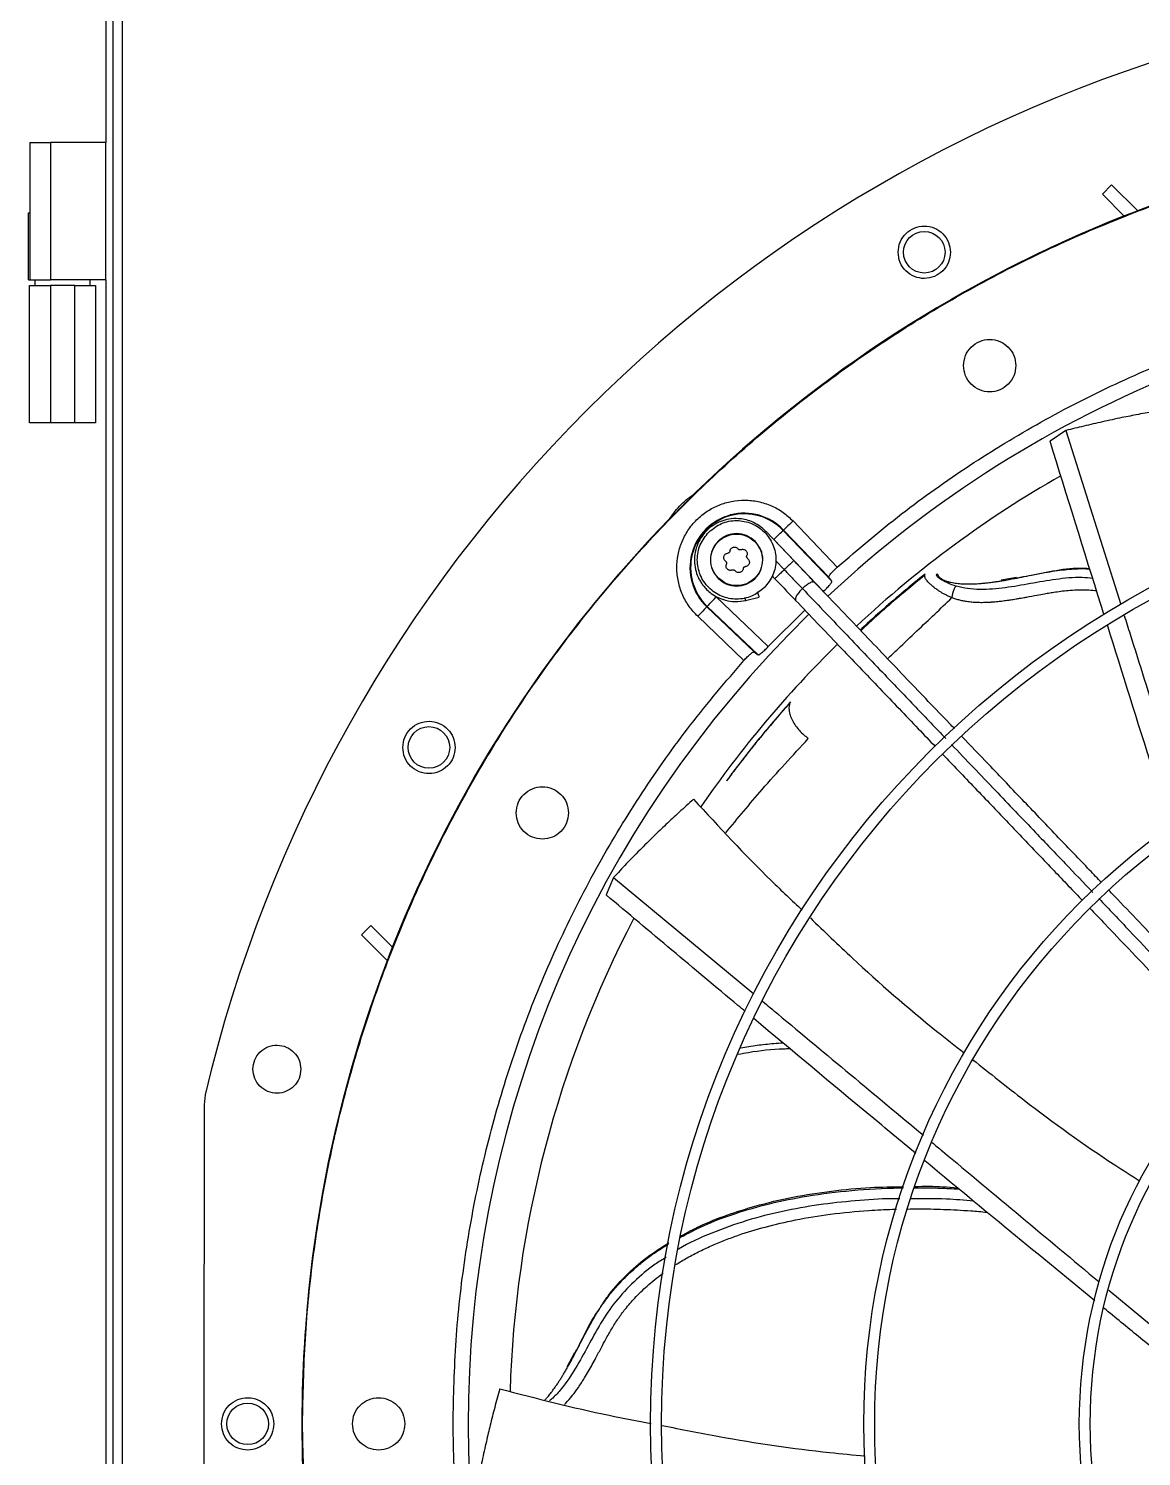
# Model space of a CAD drawing. Header units: inches. Extents: x 1229 to 1453, y -1023 to -720.
# Drawn here: x 1247.49 to 1257.53, y -805.55 to -792.67 of the extents above; entities that cross this region are included whole.
import ezdxf

# ---------------------------------------------------------------- set-up
doc = ezdxf.new("R2010")
doc.units = ezdxf.units.IN
doc.header["$MEASUREMENT"] = 0

msp = doc.modelspace()

# ---------------------------------------------------------------- linework, layer by layer
at = {"color": 18, "linetype": 'Continuous', "lineweight": 25, "true_color": 0x000000}
for p, q in [((1248.1906, -791.8687), (1248.1906, -793.6997)), ((1248.2536, -791.8687), (1248.2536, -819.2706)), ((1248.3366, -791.9447), (1248.3366, -819.1947)), ((1247.5031, -793.6997), (1247.5031, -794.3343)), ((1247.5031, -793.6997), (1247.6906, -793.6997)), ((1247.6906, -793.6997), (1247.6906, -794.9397)), ((1248.1906, -793.6997), (1247.6906, -793.6997)), ((1248.1906, -794.9397), (1248.1906, -793.6997)), ((1257.2606, -794.0827), (1257.1787, -794.1678)), ((1257.4964, -794.3185), (1257.2606, -794.0827)), ((1257.1787, -794.1678), (1257.3761, -794.3652)), ((1247.4931, -794.9397), (1247.4931, -794.3343)), ((1247.4931, -794.3343), (1247.5031, -794.3343)), ((1247.5031, -794.3343), (1247.5031, -794.9397)), ((1247.4931, -794.9397), (1247.5031, -794.9397)), ((1247.5026, -796.2297), (1247.5026, -794.9897)), ((1247.5026, -794.9897), (1247.6901, -794.9897)), ((1247.5031, -794.9397), (1247.6906, -794.9397)), ((1247.5496, -794.9397), (1247.5496, -794.9897)), ((1247.6901, -794.9897), (1247.6901, -796.2297)), ((1247.9091, -794.9897), (1247.6901, -794.9897)), ((1248.1906, -794.9397), (1247.6906, -794.9397)), ((1247.9091, -796.2297), (1247.9091, -794.9897)), ((1247.9091, -794.9897), (1248.0966, -794.9897)), ((1248.0496, -794.9897), (1248.0496, -794.9397)), ((1248.0966, -794.9897), (1248.0966, -796.2297)), ((1248.1906, -794.9397), (1248.1906, -814.6997)), ((1247.6901, -796.2297), (1247.5026, -796.2297)), ((1247.9091, -796.2297), (1247.6901, -796.2297)), ((1248.0966, -796.2297), (1247.9091, -796.2297)), ((1256.849, -796.2995), (1256.7065, -796.3962)), ((1256.849, -796.2995), (1257.3443, -797.8699)), ((1254.3882, -797.1153), (1254.7866, -797.532)), ((1254.3948, -797.4727), (1254.1417, -797.2079)), ((1254.2988, -797.2007), (1254.3028, -797.1969)), ((1254.737, -797.6591), (1254.2988, -797.2007)), ((1254.3028, -797.1969), (1254.7101, -797.6229)), ((1254.6615, -797.751), (1254.2135, -797.2823)), ((1254.2332, -797.4746), (1254.3094, -797.5543)), ((1254.2001, -797.6109), (1254.224, -797.6359)), ((1254.737, -797.6591), (1254.7101, -797.6229)), ((1255.6817, -797.6015), (1255.6828, -797.6039)), ((1255.6905, -797.5953), (1255.6819, -797.5973)), ((1255.6905, -797.5953), (1255.6921, -797.5988)), ((1255.6947, -797.6008), (1255.6905, -797.5953)), ((1255.6989, -797.6097), (1255.6978, -797.6062)), ((1256.4039, -797.6243), (1256.264, -797.6491)), ((1253.6099, -797.8898), (1253.6138, -797.8858)), ((1254.036, -798.2971), (1253.6099, -797.8898)), ((1254.0722, -798.324), (1253.6138, -797.8858)), ((1253.6954, -797.8004), (1254.1641, -798.2484)), ((1253.9607, -797.8314), (1254.0829, -797.8016)), ((1253.9451, -798.3736), (1253.5283, -797.9752)), ((1254.1641, -798.2484), (1254.494, -797.9185)), ((1254.036, -798.2971), (1254.0722, -798.324)), ((1252.7702, -800.3306), (1252.7025, -800.4889)), ((1252.7702, -800.3306), (1254.034, -801.3824)), ((1250.4957, -800.8475), (1250.5809, -800.7656)), ((1250.7316, -801.0833), (1250.4957, -800.8475)), ((1250.5809, -800.7656), (1250.7783, -800.963)), ((1249.0754, -802.3832), (1249.0753, -805.2608)), ((1249.0859, -802.2929), (1249.0754, -802.3832)), ((1257.2368, -804.0533), (1258.7213, -805.294)), ((1252.4176, -804.6198), (1252.3468, -804.7502)), ((1249.0753, -805.2608), (1249.0754, -808.1384))]:
    msp.add_line(p, q, dxfattribs=at)
at = {"color": 18, "linetype": 'Continuous', "lineweight": 25, "true_color": 0x000000, "flags": 128}
for points in [[(1254.3882, -797.1153), (1254.3717, -797.131), (1254.3559, -797.1462), (1254.3412, -797.1602), (1254.3284, -797.1725), (1254.3177, -797.1826), (1254.3098, -797.1902), (1254.3047, -797.195), (1254.3028, -797.1969)], [(1254.2135, -797.2823), (1254.2299, -797.2666), (1254.2458, -797.2514), (1254.2604, -797.2374), (1254.2733, -797.2251), (1254.2839, -797.2149), (1254.2919, -797.2073), (1254.2969, -797.2025), (1254.2988, -797.2007)], [(1253.6099, -797.8898), (1253.6081, -797.8917), (1253.6033, -797.8967), (1253.5957, -797.9047), (1253.5855, -797.9153), (1253.5732, -797.9282), (1253.5592, -797.9428), (1253.5441, -797.9587), (1253.5283, -797.9752)], [(1253.6138, -797.8858), (1253.6156, -797.8839), (1253.6204, -797.8788), (1253.628, -797.8709), (1253.6382, -797.8602), (1253.6505, -797.8474), (1253.6645, -797.8327), (1253.6796, -797.8169), (1253.6954, -797.8004)]]:
    msp.add_lwpolyline(points, dxfattribs=at)
at = {"color": 18, "linetype": 'Continuous', "lineweight": 25, "true_color": 0x000000}
for centre, radius in [((1261.6739, -805.2608), 11.7126), ((1255.5715, -794.6912), 0.1875), ((1261.6739, -805.2608), 8.5704), ((1261.6739, -805.2608), 8.472), ((1261.6739, -805.2608), 6.6478), ((1261.6739, -805.2608), 6.5493), ((1251.1043, -799.1584), 0.1875), ((1261.6739, -805.2608), 4.7037), ((1261.6739, -805.2608), 4.6053), ((1249.4691, -805.2608), 0.1875)]:
    msp.add_circle(centre, radius, dxfattribs=at)
for centre, radius, start, end in [((1261.6739, -805.2608), 12.9331, 103.26667, 166.73333), ((1261.6739, -805.2608), 11.7147, 69.09994, 110.90006), ((1261.6739, -805.2608), 11.7147, 111.53134, 134.20264), ((1261.6739, -805.2608), 10.2157, 90, 133.03686), ((1261.6739, -805.2608), 9.8425, 119.66087, 133.01249), ((1261.6739, -805.2608), 11.7147, 135.79736, 158.46866), ((1253.9486, -797.5355), 0.4901, 43.70945, 226.29055), ((1253.9486, -797.5355), 0.4845, 43.70945, 226.29055), ((1261.6739, -805.2608), 10.2157, 134.36248, 223.03765), ((1261.6739, -805.2608), 9.8425, 134.38828, 145.56385), ((1261.6739, -805.2608), 9.8425, 152.39406, 178.29762), ((1261.6739, -805.2608), 11.7147, 159.09994, 200.90006)]:
    msp.add_arc(centre, radius, start, end, dxfattribs=at)
for points, knots in [([(1249.9643, -805.2608), (1249.9692, -805.0053), (1249.9788, -804.4944), (1250.0568, -803.7313), (1250.181, -802.9748), (1250.3553, -802.228), (1250.5778, -801.4942), (1250.8479, -800.7766), (1251.1644, -800.0781), (1251.5259, -799.4019), (1251.9308, -798.7507), (1252.3774, -798.1274), (1252.8639, -797.5347), (1253.3881, -796.975), (1253.9477, -796.4508), (1254.5405, -795.9644), (1255.1637, -795.5177), (1255.8149, -795.1128), (1256.4912, -794.7513), (1257.1896, -794.4349), (1257.9073, -794.1648), (1258.641, -793.9422), (1259.3878, -793.7681), (1260.1444, -793.6432), (1260.9075, -793.568), (1261.6739, -793.5429), (1262.4402, -793.568), (1263.2033, -793.6432), (1263.9599, -793.7681), (1264.7067, -793.9422), (1265.4404, -794.1648), (1266.1581, -794.4349), (1266.8565, -794.7513), (1267.5328, -795.1128), (1268.184, -795.5177), (1268.8073, -795.9644), (1269.4, -796.4508), (1269.9597, -796.975), (1270.4838, -797.5347), (1270.9703, -798.1274), (1271.4169, -798.7507), (1271.8218, -799.4019), (1272.1833, -800.0781), (1272.4998, -800.7766), (1272.7699, -801.4942), (1272.9924, -802.228), (1273.1667, -802.9748), (1273.2909, -803.7313), (1273.3689, -804.4944), (1273.3786, -805.0053), (1273.3834, -805.2608)], [0, 0, 0, 0, 0.0208333, 0.0416667, 0.0625, 0.0833333, 0.1041667, 0.125, 0.1458333, 0.1666667, 0.1875, 0.2083334, 0.2291667, 0.25, 0.2708334, 0.2916666, 0.3125, 0.3333333, 0.3541667, 0.375, 0.3958333, 0.4166666, 0.4375001, 0.4583333, 0.4791667, 0.5, 0.5208333, 0.5416667, 0.5625, 0.5833334, 0.6041667, 0.625, 0.6458334, 0.6666667, 0.6875, 0.7083334, 0.7291667, 0.75, 0.7708333, 0.7916667, 0.8125, 0.8333333, 0.8541667, 0.875, 0.8958333, 0.9166667, 0.9375, 0.9583333, 0.9791667, 1, 1, 1, 1]), ([(1255.3353, -794.6912), (1255.3389, -794.6602), (1255.346, -794.5981), (1255.401, -794.5193), (1255.4796, -794.4668), (1255.573, -794.4488), (1255.6661, -794.4679), (1255.7438, -794.5212), (1255.7974, -794.5997), (1255.8043, -794.6608), (1255.8077, -794.6912)], [0, 0, 0, 0, 0.12549, 0.2509626, 0.3764296, 0.5019059, 0.6273907, 0.7528825, 0.8772355, 1, 1, 1, 1]), ([(1255.8077, -794.6912), (1255.8042, -794.722), (1255.7971, -794.7836), (1255.743, -794.862), (1255.6655, -794.9146), (1255.5732, -794.9335), (1255.4804, -794.9158), (1255.4017, -794.8638), (1255.3461, -794.7849), (1255.3389, -794.7224), (1255.3353, -794.6912)], [0, 0, 0, 0, 0.1245781, 0.2488759, 0.3733742, 0.4977534, 0.6221004, 0.7475169, 0.8737596, 1, 1, 1, 1]), ([(1254.7866, -797.532), (1254.9776, -797.3689), (1255.3597, -797.0425), (1255.976, -796.6075), (1256.6199, -796.2154), (1257.2912, -795.872), (1257.9856, -795.5781), (1258.6995, -795.3355), (1259.4292, -795.1455), (1260.1708, -795.009), (1260.9203, -794.9269), (1261.6739, -794.8994), (1262.4274, -794.9269), (1263.1769, -795.009), (1263.9185, -795.1455), (1264.6482, -795.3355), (1265.3621, -795.5781), (1266.0565, -795.872), (1266.7278, -796.2154), (1267.3717, -796.6075), (1267.988, -797.0425), (1268.3701, -797.3689), (1268.5611, -797.532)], [0, 0, 0, 0, 0.04999991, 0.09999992, 0.14999988, 0.19999993, 0.25, 0.30000004, 0.35000001, 0.40000012, 0.45000007, 0.49999985, 0.54999995, 0.5999999, 0.65000001, 0.69999997, 0.75000002, 0.80000009, 0.85, 0.89999996, 0.94999997, 1, 1, 1, 1]), ([(1255.9258, -795.7141), (1255.9294, -795.6831), (1255.9365, -795.6213), (1255.9911, -795.5427), (1256.0692, -795.4901), (1256.162, -795.4717), (1256.2549, -795.4901), (1256.333, -795.5427), (1256.3876, -795.6213), (1256.3947, -795.6831), (1256.3983, -795.7141)], [0, 0, 0, 0, 0.1249991, 0.2499977, 0.3749989, 0.4999982, 0.6249976, 0.7499987, 0.8750009, 1, 1, 1, 1]), ([(1256.3983, -795.7141), (1256.3947, -795.745), (1256.3876, -795.8068), (1256.333, -795.8854), (1256.2549, -795.938), (1256.162, -795.9564), (1256.0692, -795.938), (1255.9911, -795.8854), (1255.9365, -795.8068), (1255.9294, -795.745), (1255.9258, -795.7141)], [0, 0, 0, 0, 0.1249998, 0.2500013, 0.3750024, 0.5000018, 0.6250011, 0.7500022, 0.8750002, 1, 1, 1, 1]), ([(1257.836, -796.0963), (1257.7784, -796.1056), (1257.667, -796.1235), (1257.5065, -796.1528), (1257.3449, -796.1846), (1257.1807, -796.2198), (1257.0122, -796.2586), (1256.9027, -796.2861), (1256.849, -796.2995)], [0, 0, 0, 0, 0.1737121, 0.3354186, 0.4850768, 0.6632669, 0.834917, 1, 1, 1, 1]), ([(1257.1925, -797.9565), (1257.1841, -797.93), (1257.0202, -797.4091), (1256.8593, -796.8894), (1256.7065, -796.3962)], [0, 0, 0, 0, 0.0508104, 1, 1, 1, 1]), ([(1253.2758, -797.0933), (1253.3084, -797.049), (1253.3735, -796.9604), (1253.4621, -796.8953), (1253.5064, -796.8628)], [0, 0, 0, 0, 0.5000028, 1, 1, 1, 1]), ([(1253.5283, -797.9752), (1253.5014, -797.9463), (1253.4466, -797.8877), (1253.3876, -797.7803), (1253.3495, -797.6628), (1253.3364, -797.5406), (1253.3474, -797.4205), (1253.3813, -797.3056), (1253.4376, -797.1982), (1253.5155, -797.1025), (1253.6112, -797.0245), (1253.7186, -796.9683), (1253.8336, -796.9344), (1253.9536, -796.9233), (1254.0759, -796.9364), (1254.1934, -796.9745), (1254.3007, -797.0335), (1254.3594, -797.0883), (1254.3882, -797.1153)], [0, 0, 0, 0, 0.0609947, 0.1240598, 0.1879932, 0.2514896, 0.3132964, 0.3737125, 0.4362122, 0.4999988, 0.5637862, 0.626287, 0.6867033, 0.7485096, 0.8120063, 0.8759386, 0.9390043, 1, 1, 1, 1]), ([(1254.1432, -797.2095), (1254.1227, -797.1906), (1254.0838, -797.1548), (1254.0169, -797.1205), (1253.9543, -797.1011), (1253.8858, -797.0918), (1253.8127, -797.0958), (1253.7353, -797.1172), (1253.6658, -797.1531), (1253.6044, -797.2033), (1253.5548, -797.2658), (1253.5194, -797.3372), (1253.4998, -797.4146), (1253.4969, -797.4938), (1253.5103, -797.5697), (1253.533, -797.6274), (1253.5568, -797.669), (1253.5793, -797.7009), (1253.6099, -797.7355), (1253.6526, -797.7723), (1253.7096, -797.807), (1253.7817, -797.8335), (1253.8687, -797.8466), (1253.9294, -797.8366), (1253.9614, -797.8313)], [0, 0, 0, 0, 0.0533831, 0.1009344, 0.1426439, 0.1785059, 0.2332135, 0.2817711, 0.3315184, 0.3821159, 0.4327466, 0.4833787, 0.5340106, 0.5846419, 0.6342275, 0.6807576, 0.7028805, 0.7260425, 0.7554166, 0.7913145, 0.8337298, 0.8826566, 0.938083, 1, 1, 1, 1]), ([(1253.6284, -797.2154), (1253.665, -797.1863), (1253.7381, -797.1283), (1253.8794, -797.1028), (1254.018, -797.1299), (1254.1361, -797.2088), (1254.215, -797.3269), (1254.2421, -797.4655), (1254.2166, -797.6068), (1254.1586, -797.6799), (1254.1295, -797.7165)], [0, 0, 0, 0, 0.1249999, 0.2500017, 0.3749993, 0.5000028, 0.6250011, 0.7500014, 0.8750017, 1, 1, 1, 1]), ([(1254.1295, -797.7165), (1254.093, -797.7455), (1254.0198, -797.8035), (1253.8785, -797.829), (1253.74, -797.8019), (1253.6219, -797.723), (1253.543, -797.6049), (1253.5159, -797.4664), (1253.5413, -797.325), (1253.5994, -797.2519), (1253.6284, -797.2154)], [0, 0, 0, 0, 0.1250027, 0.2499997, 0.375001, 0.5000001, 0.6250003, 0.7500001, 0.8749998, 1, 1, 1, 1]), ([(1254.046, -797.2989), (1254.0216, -797.2795), (1253.9729, -797.2408), (1253.8787, -797.2239), (1253.7863, -797.2419), (1253.7076, -797.2945), (1253.655, -797.3732), (1253.6369, -797.4656), (1253.6539, -797.5598), (1253.6926, -797.6086), (1253.7119, -797.633)], [0, 0, 0, 0, 0.1250006, 0.2499996, 0.3749985, 0.4999991, 0.6250002, 0.7499996, 0.8749982, 1, 1, 1, 1]), ([(1253.7144, -797.6305), (1253.6953, -797.6065), (1253.6572, -797.5585), (1253.6404, -797.4656), (1253.6582, -797.3746), (1253.7101, -797.297), (1253.7877, -797.2452), (1253.8787, -797.2274), (1253.9715, -797.2441), (1254.0196, -797.2823), (1254.0436, -797.3013)], [0, 0, 0, 0, 0.1250013, 0.2500004, 0.3749996, 0.5000009, 0.6250024, 0.7500004, 0.8749985, 1, 1, 1, 1]), ([(1254.1432, -797.2095), (1254.1427, -797.21), (1254.142, -797.2106), (1254.134, -797.2183), (1254.1325, -797.2198)], [0, 0, 0, 0, 0.81299953, 1, 1, 1, 1]), ([(1253.7119, -797.633), (1253.7363, -797.6523), (1253.7851, -797.691), (1253.8793, -797.708), (1253.9717, -797.6899), (1254.0504, -797.6373), (1254.103, -797.5586), (1254.121, -797.4662), (1254.1041, -797.372), (1254.0654, -797.3233), (1254.046, -797.2989)], [0, 0, 0, 0, 0.1250015, 0.2500013, 0.3750011, 0.5000027, 0.6250018, 0.7500013, 0.8750016, 1, 1, 1, 1]), ([(1254.0436, -797.3013), (1254.0626, -797.3253), (1254.1008, -797.3734), (1254.1175, -797.4662), (1254.0997, -797.5572), (1254.0479, -797.6348), (1253.9703, -797.6867), (1253.8793, -797.7045), (1253.7864, -797.6877), (1253.7384, -797.6496), (1253.7144, -797.6305)], [0, 0, 0, 0, 0.1249984, 0.2499994, 0.3750005, 0.4999989, 0.6250006, 0.7499994, 0.8749982, 1, 1, 1, 1]), ([(1253.8189, -797.3855), (1253.8198, -797.3813), (1253.8216, -797.3735), (1253.8285, -797.3635), (1253.8374, -797.356), (1253.8483, -797.3513), (1253.86, -797.3499), (1253.8715, -797.352), (1253.8825, -797.3572), (1253.8879, -797.3631), (1253.8908, -797.3662)], [0, 0, 0, 0, 0.1362469, 0.2546153, 0.3795906, 0.5000319, 0.6204035, 0.7454565, 0.863771, 1, 1, 1, 1]), ([(1253.9186, -797.3737), (1253.9161, -797.3744), (1253.9112, -797.3759), (1253.9033, -797.375), (1253.8961, -797.3719), (1253.8926, -797.3681), (1253.8908, -797.3662)], [0, 0, 0, 0, 0.2559954, 0.4999227, 0.7439205, 1, 1, 1, 1]), ([(1253.9186, -797.3737), (1253.9227, -797.3724), (1253.9303, -797.37), (1253.9424, -797.371), (1253.9535, -797.3748), (1253.9595, -797.3799), (1253.9625, -797.3824)], [0, 0, 0, 0, 0.2724809, 0.5090867, 0.7591268, 1, 1, 1, 1]), ([(1253.7793, -797.4778), (1253.7761, -797.4749), (1253.7703, -797.4694), (1253.765, -797.4585), (1253.763, -797.447), (1253.7644, -797.4352), (1253.769, -797.4243), (1253.7766, -797.4154), (1253.7866, -797.4085), (1253.7944, -797.4068), (1253.7985, -797.4058)], [0, 0, 0, 0, 0.13623757, 0.25456346, 0.37957184, 0.49997541, 0.62037304, 0.74539729, 0.86373723, 1, 1, 1, 1]), ([(1253.7793, -797.4778), (1253.7812, -797.4795), (1253.7849, -797.483), (1253.7881, -797.4903), (1253.789, -797.4981), (1253.7875, -797.503), (1253.7867, -797.5055)], [0, 0, 0, 0, 0.2560094, 0.5000574, 0.745935, 1, 1, 1, 1]), ([(1253.7955, -797.5494), (1253.793, -797.5465), (1253.7879, -797.5405), (1253.784, -797.5293), (1253.7831, -797.5172), (1253.7854, -797.5096), (1253.7867, -797.5055)], [0, 0, 0, 0, 0.2407678, 0.4908057, 0.7274845, 1, 1, 1, 1]), ([(1253.8189, -797.3855), (1253.8183, -797.3881), (1253.8171, -797.393), (1253.8124, -797.3994), (1253.8061, -797.4041), (1253.8011, -797.4052), (1253.7985, -797.4058)], [0, 0, 0, 0, 0.2560281, 0.4999487, 0.7438871, 1, 1, 1, 1]), ([(1253.9787, -797.4541), (1253.9818, -797.4569), (1253.9877, -797.4624), (1253.9929, -797.4733), (1253.995, -797.4849), (1253.9936, -797.4966), (1253.989, -797.5074), (1253.9816, -797.5163), (1253.9716, -797.5232), (1253.9636, -797.5251), (1253.9594, -797.526)], [0, 0, 0, 0, 0.1334912, 0.2559833, 0.3784611, 0.4992475, 0.6215184, 0.7395061, 0.8618418, 1, 1, 1, 1]), ([(1253.9625, -797.3824), (1253.965, -797.3854), (1253.9701, -797.3914), (1253.974, -797.4026), (1253.9749, -797.4148), (1253.9725, -797.4224), (1253.9712, -797.4263)], [0, 0, 0, 0, 0.2407916, 0.4908722, 0.7367046, 1, 1, 1, 1]), ([(1253.9787, -797.4541), (1253.9768, -797.4523), (1253.973, -797.4488), (1253.9699, -797.4416), (1253.969, -797.4337), (1253.9705, -797.4288), (1253.9712, -797.4263)], [0, 0, 0, 0, 0.25608419, 0.50011989, 0.74400881, 1, 1, 1, 1]), ([(1254.3948, -797.4727), (1254.3934, -797.474), (1254.3907, -797.4766), (1254.3702, -797.4962), (1254.342, -797.5232), (1254.3203, -797.5439), (1254.3094, -797.5543)], [0, 0, 0, 0, 0.2570497, 0.5141005, 0.757041, 1, 1, 1, 1]), ([(1254.5823, -797.669), (1254.5516, -797.6368), (1254.4902, -797.5726), (1254.4266, -797.506), (1254.3948, -797.4727)], [0, 0, 0, 0, 0.5000064, 1, 1, 1, 1]), ([(1253.8394, -797.5582), (1253.8353, -797.5595), (1253.8277, -797.5618), (1253.8156, -797.5609), (1253.8044, -797.557), (1253.7984, -797.5519), (1253.7955, -797.5494)], [0, 0, 0, 0, 0.2724774, 0.5091791, 0.7592108, 1, 1, 1, 1]), ([(1253.8394, -797.5582), (1253.8419, -797.5574), (1253.8468, -797.5559), (1253.8546, -797.5568), (1253.8619, -797.5599), (1253.8654, -797.5637), (1253.8671, -797.5656)], [0, 0, 0, 0, 0.2558611, 0.4997984, 0.7438138, 1, 1, 1, 1]), ([(1253.9391, -797.5463), (1253.9381, -797.5505), (1253.9364, -797.5583), (1253.9295, -797.5683), (1253.9206, -797.5759), (1253.9097, -797.5805), (1253.8979, -797.5819), (1253.8864, -797.5799), (1253.8755, -797.5746), (1253.87, -797.5688), (1253.8671, -797.5656)], [0, 0, 0, 0, 0.1362633, 0.2546071, 0.3796223, 0.5000185, 0.6204411, 0.7454475, 0.8637643, 1, 1, 1, 1]), ([(1253.9391, -797.5463), (1253.9397, -797.5438), (1253.9408, -797.5388), (1253.9455, -797.5325), (1253.9518, -797.5278), (1253.9568, -797.5266), (1253.9594, -797.526)], [0, 0, 0, 0, 0.256007, 0.5000525, 0.7440013, 1, 1, 1, 1]), ([(1254.3094, -797.5543), (1254.2985, -797.5647), (1254.2768, -797.5855), (1254.2486, -797.6125), (1254.2281, -797.632), (1254.2254, -797.6346), (1254.224, -797.6359)], [0, 0, 0, 0, 0.242959, 0.4858995, 0.7429503, 1, 1, 1, 1]), ([(1254.224, -797.6359), (1254.2558, -797.6692), (1254.3194, -797.7358), (1254.3808, -797.8), (1254.4115, -797.8322)], [0, 0, 0, 0, 0.4999993, 1, 1, 1, 1]), ([(1254.3094, -797.5543), (1254.3404, -797.5867), (1254.3957, -797.6446), (1254.449, -797.7004), (1254.4725, -797.725)], [0, 0, 0, 0, 0.5599007, 1, 1, 1, 1]), ([(1254.7101, -797.6229), (1254.7101, -797.62), (1254.7101, -797.6142), (1254.7269, -797.5916), (1254.7532, -797.5629), (1254.7756, -797.5422), (1254.7866, -797.532)], [0, 0, 0, 0, 0.2528, 0.5035963, 0.7557688, 1, 1, 1, 1]), ([(1255.5807, -797.5938), (1255.5166, -797.6455), (1255.389, -797.7483), (1255.1982, -797.9132), (1255.0666, -798.0303), (1254.9984, -798.0953), (1254.9939, -798.0996)], [0, 0, 0, 0, 0.318639, 0.6348368, 0.9754512, 1, 1, 1, 1]), ([(1255.5782, -797.6051), (1255.5085, -797.6615), (1255.311, -797.8212), (1255.1205, -797.9891), (1255.0037, -798.1024), (1255, -798.1061)], [0, 0, 0, 0, 0.3460011, 0.9791354, 1, 1, 1, 1]), ([(1255.8206, -797.807), (1255.8089, -797.8022), (1255.7828, -797.7914), (1255.7422, -797.7705), (1255.7037, -797.7471), (1255.6702, -797.7233), (1255.6422, -797.7008), (1255.6147, -797.6753), (1255.5917, -797.6487), (1255.5714, -797.6156), (1255.577, -797.6024), (1255.5807, -797.5938)], [0, 0, 0, 0, 0.0721181, 0.1612124, 0.2685639, 0.3507313, 0.4345639, 0.5268108, 0.6512456, 0.7717877, 1, 1, 1, 1]), ([(1255.6819, -797.5973), (1255.6803, -797.6003), (1255.6769, -797.6066), (1255.7143, -797.6357), (1255.7733, -797.6714), (1255.8311, -797.6922), (1255.8598, -797.7026)], [0, 0, 0, 0, 0.2444642, 0.49433304, 0.74791804, 1, 1, 1, 1]), ([(1255.6921, -797.5988), (1255.6933, -797.6016), (1255.6961, -797.6082), (1255.7032, -797.6177), (1255.7126, -797.6271), (1255.7249, -797.6365), (1255.7405, -797.6455), (1255.7615, -797.6547), (1255.7923, -797.6648), (1255.8355, -797.6741), (1255.8871, -797.6804), (1255.9432, -797.6835), (1256.0079, -797.6832), (1256.0644, -797.6799), (1256.1054, -797.6763), (1256.129, -797.674), (1256.155, -797.6711), (1256.1833, -797.6676), (1256.2139, -797.6635), (1256.2402, -797.6597), (1256.2562, -797.6571), (1256.2614, -797.6563)], [0, 0, 0, 0, 0.0333148, 0.0772445, 0.1178682, 0.1551974, 0.2071835, 0.2512427, 0.3074467, 0.3993314, 0.4805216, 0.5509175, 0.6483239, 0.7559515, 0.7851921, 0.8176118, 0.8531912, 0.8919332, 0.9338188, 0.9788415, 1, 1, 1, 1]), ([(1255.6962, -797.6099), (1255.6963, -797.6093), (1255.6965, -797.6074), (1255.6961, -797.6042), (1255.6951, -797.6019), (1255.6947, -797.6008)], [0, 0, 0, 0, 0.2014902, 0.6048291, 1, 1, 1, 1]), ([(1257.0916, -797.6333), (1257.0598, -797.6304), (1256.9468, -797.6201), (1256.7587, -797.6403), (1256.5307, -797.68), (1256.3044, -797.7207), (1256.1121, -797.7373), (1255.962, -797.7278), (1255.8936, -797.711), (1255.8598, -797.7026)], [0, 0, 0, 0, 0.0756621, 0.2691544, 0.4582739, 0.643608, 0.8246968, 0.9134399, 1, 1, 1, 1]), ([(1256.2614, -797.6563), (1256.2679, -797.6553), (1256.2755, -797.6541), (1256.2905, -797.6516), (1256.3188, -797.6468), (1256.4041, -797.6314), (1256.5216, -797.6075), (1256.6494, -797.5823), (1256.7489, -797.5654), (1256.8356, -797.554), (1256.9182, -797.5475), (1256.994, -797.5443), (1257.0425, -797.5463), (1257.0648, -797.5473)], [0, 0, 0, 0, 0.0241776, 0.0280487, 0.0555128, 0.1291539, 0.3462007, 0.4996841, 0.6139299, 0.7219901, 0.8237744, 0.9191673, 1, 1, 1, 1]), ([(1256.4091, -797.6283), (1256.4458, -797.621), (1256.5642, -797.5975), (1256.76, -797.5577), (1256.9429, -797.5348), (1257.0455, -797.5423), (1257.0637, -797.5436)], [0, 0, 0, 0, 0.168802, 0.5442795, 0.9192729, 1, 1, 1, 1]), ([(1254.0825, -797.8002), (1254.0826, -797.8006), (1254.083, -797.8022), (1254.0803, -797.7912), (1254.0763, -797.7747), (1254.0726, -797.7595), (1254.0715, -797.7552)], [0, 0, 0, 0, 0.1242204, 0.4894388, 0.8549694, 1, 1, 1, 1]), ([(1254.4725, -797.725), (1254.4619, -797.7357), (1254.4409, -797.7572), (1254.4181, -797.7899), (1254.4057, -797.8179), (1254.4096, -797.8274), (1254.4115, -797.8322)], [0, 0, 0, 0, 0.2429525, 0.4859068, 0.7429533, 1, 1, 1, 1]), ([(1254.5823, -797.669), (1254.5776, -797.6668), (1254.5683, -797.6625), (1254.5398, -797.6736), (1254.5061, -797.6949), (1254.4837, -797.7149), (1254.4725, -797.725)], [0, 0, 0, 0, 0.2570584, 0.5141067, 0.7570491, 1, 1, 1, 1]), ([(1254.4725, -797.725), (1254.5978, -797.8562), (1254.8444, -798.1142), (1255.1854, -798.471), (1255.491, -798.7908), (1255.675, -798.9833), (1255.7655, -799.078)], [0, 0, 0, 0, 0.29296235, 0.57603534, 0.79157799, 1, 1, 1, 1]), ([(1255.8434, -798.9887), (1255.8285, -798.973), (1255.6863, -798.8242), (1255.4092, -798.5343), (1255.0033, -798.1095), (1254.7257, -797.819), (1254.5823, -797.669)], [0, 0, 0, 0, 0.03525774, 0.33511664, 0.65658979, 1, 1, 1, 1]), ([(1254.6615, -797.751), (1254.6723, -797.7406), (1254.6943, -797.7194), (1254.7204, -797.6904), (1254.737, -797.6678), (1254.737, -797.662), (1254.737, -797.6591)], [0, 0, 0, 0, 0.2447901, 0.4967499, 0.747377, 1, 1, 1, 1]), ([(1255.8598, -797.7026), (1255.8579, -797.7043), (1255.8538, -797.7076), (1255.8474, -797.7165), (1255.8408, -797.7285), (1255.8345, -797.7432), (1255.8291, -797.7596), (1255.8249, -797.7764), (1255.8219, -797.7925), (1255.821, -797.8023), (1255.8206, -797.807)], [0, 0, 0, 0, 0.1149698, 0.2381288, 0.367414, 0.5000013, 0.6325818, 0.7618658, 0.885028, 1, 1, 1, 1]), ([(1255.8206, -797.807), (1255.8314, -797.8107), (1255.8535, -797.8182), (1255.8883, -797.8275), (1255.9253, -797.8355), (1255.9596, -797.841), (1255.9954, -797.8452), (1256.0349, -797.8482), (1256.0811, -797.8496), (1256.1286, -797.8489), (1256.1621, -797.8472), (1256.1973, -797.8447), (1256.233, -797.8416), (1256.2832, -797.8357), (1256.3228, -797.8302), (1256.3537, -797.8255), (1256.3758, -797.822), (1256.4017, -797.8178), (1256.4294, -797.8131), (1256.4559, -797.8085), (1256.4775, -797.8046), (1256.5211, -797.7967), (1256.5804, -797.7856), (1256.6493, -797.7729), (1256.7047, -797.7633), (1256.759, -797.7546), (1256.8198, -797.7462), (1256.92, -797.7367), (1257.0222, -797.7321), (1257.1028, -797.7407), (1257.1258, -797.7432)], [0, 0, 0, 0, 0.0257846, 0.052727, 0.0807859, 0.1099243, 0.1299241, 0.1607997, 0.1977057, 0.2322056, 0.2661663, 0.2723933, 0.3107223, 0.3462038, 0.3856384, 0.4010292, 0.4169264, 0.4363038, 0.4605657, 0.4810442, 0.4977595, 0.5107252, 0.5826033, 0.6367304, 0.673365, 0.7133704, 0.7650714, 0.8168617, 0.9476405, 1, 1, 1, 1]), ([(1253.9614, -797.8313), (1253.9611, -797.8299), (1253.9605, -797.8277), (1253.9566, -797.8117), (1253.955, -797.8051)], [0, 0, 0, 0, 0.5884561, 1, 1, 1, 1]), ([(1254.4115, -797.8322), (1254.5416, -797.9683), (1254.7937, -798.2321), (1255.1627, -798.6183), (1255.4523, -798.9213), (1255.6194, -799.0961), (1255.6703, -799.1494)], [0, 0, 0, 0, 0.3121182, 0.6050759, 0.8796402, 1, 1, 1, 1]), ([(1255.2414, -798.3587), (1255.2726, -798.3286), (1255.3602, -798.2443), (1255.5024, -798.1106), (1255.6648, -797.9572), (1255.7691, -797.8566), (1255.8206, -797.807)], [0, 0, 0, 0, 0.1622514, 0.4551004, 0.731116, 1, 1, 1, 1]), ([(1257.3749, -797.9672), (1257.3926, -798.0233), (1257.5809, -798.6202), (1257.7692, -799.2195), (1257.9398, -799.7624)], [0, 0, 0, 0, 0.0939898, 1, 1, 1, 1]), ([(1257.7959, -799.869), (1257.742, -799.7002), (1257.5489, -799.0945), (1257.3595, -798.4896), (1257.2229, -798.0533)], [0, 0, 0, 0, 0.2787069, 1, 1, 1, 1]), ([(1254.0722, -798.324), (1254.0751, -798.324), (1254.0809, -798.3239), (1254.1035, -798.3073), (1254.1325, -798.2813), (1254.1536, -798.2593), (1254.1641, -798.2484)], [0, 0, 0, 0, 0.25262207, 0.50325005, 0.75521591, 1, 1, 1, 1]), ([(1251.3217, -805.2608), (1251.3269, -805.0096), (1251.3375, -804.5073), (1251.4228, -803.7577), (1251.5584, -803.0162), (1251.7486, -802.2865), (1251.9911, -801.5725), (1252.2851, -800.8782), (1252.6285, -800.2068), (1253.0206, -799.563), (1253.4556, -798.9467), (1253.7819, -798.5646), (1253.9451, -798.3736)], [0, 0, 0, 0, 0.1, 0.2, 0.3, 0.4000001, 0.5, 0.6000001, 0.7000001, 0.8000001, 0.9000001, 1, 1, 1, 1]), ([(1253.9451, -798.3736), (1253.9553, -798.3625), (1253.976, -798.3401), (1254.0047, -798.3138), (1254.0272, -798.2971), (1254.0331, -798.2971), (1254.036, -798.2971)], [0, 0, 0, 0, 0.2442298, 0.4963999, 0.7472022, 1, 1, 1, 1]), ([(1254.3604, -798.7535), (1254.3432, -798.7731), (1254.3078, -798.8135), (1254.2539, -798.8761), (1254.1975, -798.9426), (1254.1387, -799.0131), (1254.0776, -799.0875), (1254.0143, -799.166), (1253.9383, -799.2621), (1253.8617, -799.3609), (1253.8082, -799.433), (1253.7866, -799.4621)], [0, 0, 0, 0, 0.0843553, 0.1739996, 0.2689341, 0.3691584, 0.4746774, 0.585497, 0.7016207, 0.8798071, 1, 1, 1, 1]), ([(1254.3656, -798.7463), (1254.3207, -798.7976), (1254.2226, -798.9097), (1254.0695, -799.0943), (1253.9221, -799.2787), (1253.8294, -799.404), (1253.791, -799.4559)], [0, 0, 0, 0, 0.2217615, 0.4837859, 0.786055, 1, 1, 1, 1]), ([(1254.3604, -798.7535), (1254.3547, -798.7756), (1254.3461, -798.8095), (1254.3606, -798.868), (1254.3807, -798.915), (1254.4099, -798.962), (1254.4555, -799.0197), (1254.4982, -799.0553), (1254.5258, -799.0784)], [0, 0, 0, 0, 0.2482584, 0.3796763, 0.5121291, 0.6428065, 0.7691237, 1, 1, 1, 1]), ([(1250.868, -799.1584), (1250.8716, -799.1273), (1250.8788, -799.0651), (1250.9341, -798.9862), (1251.0129, -798.9338), (1251.1065, -798.916), (1251.1994, -798.9355), (1251.2766, -798.9886), (1251.3301, -799.0668), (1251.337, -799.1278), (1251.3405, -799.1584)], [0, 0, 0, 0, 0.1257098, 0.2514188, 0.3771325, 0.5028587, 0.6285781, 0.7530788, 0.876311, 1, 1, 1, 1]), ([(1251.3405, -799.1584), (1251.337, -799.1892), (1251.3299, -799.2508), (1251.2758, -799.3291), (1251.1984, -799.3817), (1251.1062, -799.4008), (1251.0131, -799.3831), (1250.9342, -799.3309), (1250.8788, -799.2519), (1250.8716, -799.1896), (1250.868, -799.1584)], [0, 0, 0, 0, 0.124339, 0.2489156, 0.3730879, 0.4971357, 0.6223053, 0.748215, 0.8741145, 1, 1, 1, 1]), ([(1253.7809, -799.93), (1253.8893, -799.7982), (1254.1299, -799.5058), (1254.3854, -799.2299), (1254.5258, -799.0784)], [0, 0, 0, 0, 0.4505898, 1, 1, 1, 1]), ([(1255.818, -799.133), (1255.9489, -799.27), (1256.2009, -799.5337), (1256.5429, -799.8916), (1256.8368, -800.1991), (1257.0091, -800.3794), (1257.0922, -800.4664)], [0, 0, 0, 0, 0.3097791, 0.5964849, 0.8053335, 1, 1, 1, 1]), ([(1257.1713, -800.3782), (1257.135, -800.3402), (1257.0055, -800.2047), (1256.7729, -799.9613), (1256.4688, -799.6431), (1256.178, -799.3387), (1255.991, -799.143), (1255.9112, -799.0596)], [0, 0, 0, 0, 0.0857871, 0.3064106, 0.5519186, 0.8089317, 1, 1, 1, 1]), ([(1255.7396, -799.2219), (1255.7734, -799.2573), (1255.9067, -799.3968), (1256.1318, -799.6324), (1256.4205, -799.9344), (1256.6968, -800.2236), (1256.8911, -800.4269), (1256.9881, -800.5284), (1256.9976, -800.5383)], [0, 0, 0, 0, 0.08126667, 0.32015701, 0.53841745, 0.77032399, 0.97749424, 1, 1, 1, 1]), ([(1251.8909, -799.749), (1251.8944, -799.7181), (1251.9016, -799.6562), (1251.9562, -799.5776), (1252.0343, -799.5251), (1252.1271, -799.5066), (1252.22, -799.5251), (1252.2981, -799.5776), (1252.3527, -799.6562), (1252.3598, -799.7181), (1252.3633, -799.749)], [0, 0, 0, 0, 0.1250012, 0.2499993, 0.3750005, 0.5, 0.6249995, 0.7500007, 0.8749988, 1, 1, 1, 1]), ([(1253.4906, -799.626), (1253.4471, -799.665), (1253.3631, -799.7402), (1253.2439, -799.8516), (1253.1252, -799.9658), (1253.0061, -800.0841), (1252.8852, -800.2079), (1252.808, -800.2902), (1252.7702, -800.3306)], [0, 0, 0, 0, 0.17371238, 0.33541745, 0.48507614, 0.66326629, 0.83491619, 1, 1, 1, 1]), ([(1253.4906, -799.626), (1253.7205, -799.875), (1254.0378, -800.2186), (1254.378, -800.539), (1254.4717, -800.6273)], [0, 0, 0, 0, 0.72458399, 1, 1, 1, 1]), ([(1252.3633, -799.749), (1252.3598, -799.7799), (1252.3527, -799.8417), (1252.2981, -799.9204), (1252.22, -799.9729), (1252.1271, -799.9914), (1252.0343, -799.9729), (1251.9562, -799.9204), (1251.9016, -799.8417), (1251.8944, -799.7799), (1251.8909, -799.749)], [0, 0, 0, 0, 0.1250012, 0.2499993, 0.3750005, 0.5, 0.6249995, 0.7500007, 0.8749988, 1, 1, 1, 1]), ([(1258.5132, -801.7824), (1258.4649, -801.7319), (1258.3491, -801.6106), (1258.1571, -801.4098), (1257.9503, -801.1933), (1257.7418, -800.9752), (1257.5337, -800.7575), (1257.3643, -800.5801), (1257.2641, -800.4753), (1257.2396, -800.4496)], [0, 0, 0, 0, 0.1132727, 0.2718204, 0.4509795, 0.5997684, 0.7628523, 0.941876, 1, 1, 1, 1]), ([(1253.957, -801.5406), (1253.935, -801.5222), (1253.5148, -801.172), (1253.0977, -800.8212), (1252.7025, -800.4889)], [0, 0, 0, 0, 0.0524476, 1, 1, 1, 1]), ([(1257.1455, -800.5221), (1257.2376, -800.6185), (1257.4157, -800.8049), (1257.6749, -801.0761), (1257.9303, -801.3434), (1258.1814, -801.6062), (1258.352, -801.7847), (1258.4339, -801.8704)], [0, 0, 0, 0, 0.2154, 0.4164216, 0.6043413, 0.810085, 1, 1, 1, 1]), ([(1254.5445, -800.6968), (1254.67, -800.8179), (1255.0369, -801.1719), (1255.501, -801.5772), (1255.8484, -801.8488), (1255.9316, -801.9138)], [0, 0, 0, 0, 0.283361, 0.8284224, 1, 1, 1, 1]), ([(1257.0648, -800.6087), (1257.1111, -800.6571), (1257.2279, -800.7794), (1257.4272, -800.9878), (1257.6527, -801.2238), (1257.8715, -801.4529), (1258.0645, -801.6548), (1258.2191, -801.8165), (1258.3096, -801.9113), (1258.3437, -801.947)], [0, 0, 0, 0, 0.10905669, 0.27540157, 0.46846788, 0.63861793, 0.78847244, 0.92030471, 1, 1, 1, 1]), ([(1254.1133, -801.4484), (1254.1588, -801.4863), (1254.6415, -801.888), (1255.1254, -802.2916), (1255.5637, -802.6571)], [0, 0, 0, 0, 0.0942934, 1, 1, 1, 1]), ([(1255.4967, -802.8217), (1255.3601, -802.7087), (1254.8702, -802.3036), (1254.3838, -801.8971), (1254.0331, -801.604)], [0, 0, 0, 0, 0.2788632, 1, 1, 1, 1]), ([(1249.5163, -802.0612), (1249.5196, -802.0327), (1249.5262, -801.9758), (1249.5768, -801.9034), (1249.649, -801.8554), (1249.7346, -801.839), (1249.8196, -801.8567), (1249.8904, -801.9051), (1249.9398, -801.9767), (1249.9462, -802.033), (1249.9494, -802.0612)], [0, 0, 0, 0, 0.1256216, 0.2512458, 0.3768842, 0.5025376, 0.6279107, 0.7518741, 0.8754934, 1, 1, 1, 1]), ([(1253.8932, -801.9261), (1253.9243, -801.9203), (1254.0593, -801.8948), (1254.2151, -801.8787), (1254.3395, -801.8753), (1254.3579, -801.8748)], [0, 0, 0, 0, 0.2030664, 0.8816254, 1, 1, 1, 1]), ([(1254.2989, -801.8256), (1254.2707, -801.8275), (1254.1921, -801.8328), (1254.0646, -801.8462), (1253.9662, -801.862), (1253.9176, -801.8699)], [0, 0, 0, 0, 0.2204123, 0.6153343, 1, 1, 1, 1]), ([(1256.0105, -801.976), (1256.1635, -802.0982), (1256.5784, -802.4296), (1257.0817, -802.7925), (1257.4387, -803.0212), (1257.5134, -803.0691)], [0, 0, 0, 0, 0.31596762, 0.85673631, 1, 1, 1, 1]), ([(1249.9494, -802.0612), (1249.9462, -802.0895), (1249.9397, -802.146), (1249.89, -802.2178), (1249.8191, -802.2659), (1249.7344, -802.2834), (1249.649, -802.2671), (1249.5768, -802.219), (1249.5262, -802.1467), (1249.5196, -802.0897), (1249.5163, -802.0612)], [0, 0, 0, 0, 0.124776, 0.249268, 0.3731863, 0.4974523, 0.6229635, 0.7486567, 0.8743359, 1, 1, 1, 1]), ([(1255.6425, -802.7228), (1255.6733, -802.7484), (1256.1748, -803.1664), (1256.6771, -803.5859), (1257.1486, -803.9796)], [0, 0, 0, 0, 0.061422, 1, 1, 1, 1]), ([(1257.1094, -804.1497), (1256.8364, -803.9266), (1256.3235, -803.5074), (1255.8146, -803.0853), (1255.5767, -802.8879)], [0, 0, 0, 0, 0.5323686, 1, 1, 1, 1]), ([(1253.3734, -803.5772), (1253.4413, -803.5415), (1253.5988, -803.4588), (1253.8688, -803.3586), (1254.1813, -803.2691), (1254.5338, -803.1983), (1254.9253, -803.1501), (1255.2152, -803.1333), (1255.3694, -803.1317), (1255.3803, -803.1316)], [0, 0, 0, 0, 0.1113855, 0.2583903, 0.4146166, 0.580071, 0.776332, 0.9841865, 1, 1, 1, 1]), ([(1253.3753, -803.5658), (1253.4323, -803.5353), (1253.5663, -803.4633), (1253.7912, -803.3749), (1254.0712, -803.2854), (1254.3867, -803.2117), (1254.7352, -803.1579), (1255.0681, -803.1245), (1255.2842, -803.1227), (1255.3833, -803.1219)], [0, 0, 0, 0, 0.0938037, 0.2208976, 0.3480052, 0.5174649, 0.6869331, 0.8564073, 1, 1, 1, 1]), ([(1255.4813, -803.1306), (1255.5326, -803.1308), (1255.6372, -803.1314), (1255.7713, -803.1355), (1255.8539, -803.1402), (1255.8835, -803.1418)], [0, 0, 0, 0, 0.38209628, 0.77881446, 1, 1, 1, 1]), ([(1255.4846, -803.1196), (1255.5272, -803.1182), (1255.656, -803.1137), (1255.7839, -803.1236), (1255.8696, -803.1303)], [0, 0, 0, 0, 0.3305821, 1, 1, 1, 1]), ([(1255.3502, -803.2304), (1255.3262, -803.2301), (1255.1926, -803.2287), (1254.9487, -803.2468), (1254.6197, -803.2819), (1254.2926, -803.3405), (1253.9687, -803.4221), (1253.655, -803.5364), (1253.4487, -803.6265), (1253.3553, -803.6864), (1253.3549, -803.6866)], [0, 0, 0, 0, 0.0349939, 0.1947899, 0.3548273, 0.5151773, 0.6759513, 0.8372915, 0.9993026, 1, 1, 1, 1]), ([(1256.0154, -803.251), (1255.934, -803.2438), (1255.7469, -803.2271), (1255.5582, -803.2296), (1255.4516, -803.231)], [0, 0, 0, 0, 0.435498, 1, 1, 1, 1]), ([(1253.3317, -803.8236), (1253.3655, -803.8028), (1253.4358, -803.7597), (1253.5471, -803.7018), (1253.6627, -803.648), (1253.7791, -803.6), (1253.9356, -803.5428), (1254.1456, -803.4791), (1254.4219, -803.4156), (1254.7345, -803.3647), (1255.0267, -803.3372), (1255.2262, -803.3255), (1255.3096, -803.3244), (1255.3216, -803.3242)], [0, 0, 0, 0, 0.05772401, 0.12005207, 0.18150249, 0.24206693, 0.30173358, 0.42181932, 0.5580365, 0.7104054, 0.87893659, 0.98251178, 1, 1, 1, 1]), ([(1255.4245, -803.3226), (1255.4531, -803.322), (1255.5603, -803.3199), (1255.7494, -803.325), (1255.9583, -803.3347), (1256.0882, -803.3468), (1256.1367, -803.3514)], [0, 0, 0, 0, 0.1200995, 0.4499162, 0.7949246, 1, 1, 1, 1]), ([(1252.3507, -804.7567), (1252.3564, -804.7466), (1252.3623, -804.7363), (1252.3689, -804.7243), (1252.3725, -804.7179), (1252.3855, -804.6943), (1252.4209, -804.6286), (1252.4716, -804.5297), (1252.5248, -804.4264), (1252.5686, -804.3456), (1252.6058, -804.281), (1252.6449, -804.2186), (1252.6862, -804.1586), (1252.7409, -804.0861), (1252.821, -803.9917), (1252.9251, -803.8878), (1253.0457, -803.7863), (1253.1558, -803.7045), (1253.2334, -803.6577), (1253.265, -803.6387)], [0, 0, 0, 0, 0.0238104, 0.0243033, 0.0281785, 0.0389299, 0.079609, 0.1821757, 0.2699012, 0.3225696, 0.3744327, 0.4254952, 0.4757109, 0.525051, 0.6121838, 0.7280921, 0.8213547, 0.9273821, 1, 1, 1, 1]), ([(1252.6551, -804.2048), (1252.679, -804.1674), (1252.7474, -804.0603), (1252.8961, -803.9034), (1253.0771, -803.7467), (1253.209, -803.6644), (1253.2669, -803.6283)], [0, 0, 0, 0, 0.1614373, 0.4626647, 0.7639737, 1, 1, 1, 1]), ([(1253.2431, -803.7583), (1253.2103, -803.7787), (1253.1063, -803.8431), (1252.9509, -803.9757), (1252.7832, -804.1543), (1252.6503, -804.3517), (1252.5404, -804.5555), (1252.431, -804.758), (1252.3236, -804.9175), (1252.2389, -805.0141), (1252.2005, -805.0445), (1252.1901, -805.0527)], [0, 0, 0, 0, 0.0662082, 0.2098209, 0.3537341, 0.4973694, 0.637762, 0.7753404, 0.9097707, 0.9756464, 1, 1, 1, 1]), ([(1252.3265, -805.0857), (1252.3303, -805.0818), (1252.3564, -805.0559), (1252.3993, -805.0053), (1252.4556, -804.9286), (1252.5153, -804.8352), (1252.5662, -804.7451), (1252.6162, -804.6534), (1252.6565, -804.5772), (1252.6948, -804.5058), (1252.7256, -804.4503), (1252.7522, -804.4042), (1252.7804, -804.358), (1252.8201, -804.2975), (1252.8782, -804.2187), (1252.9638, -804.1191), (1253.0764, -804.0108), (1253.1642, -803.9369), (1253.2158, -803.9018), (1253.217, -803.9009)], [0, 0, 0, 0, 0.0106843, 0.0718907, 0.1293669, 0.196918, 0.2905624, 0.3363422, 0.4075044, 0.4657847, 0.5023813, 0.5379413, 0.575513, 0.6138833, 0.6864864, 0.7745169, 0.8780084, 0.9971132, 1, 1, 1, 1]), ([(1252.424, -804.6182), (1252.4413, -804.5851), (1252.4973, -804.4782), (1252.5595, -804.3431), (1252.6246, -804.2494), (1252.6421, -804.2241)], [0, 0, 0, 0, 0.2470585, 0.7965588, 1, 1, 1, 1]), ([(1258.728, -805.4631), (1258.3194, -805.1342), (1257.8057, -804.7208), (1257.2963, -804.3029), (1257.1921, -804.2174)], [0, 0, 0, 0, 0.7955294, 1, 1, 1, 1]), ([(1252.1525, -805.0436), (1252.1551, -805.0408), (1252.1648, -805.0302), (1252.1834, -805.0081), (1252.2089, -804.9761), (1252.2361, -804.9389), (1252.26, -804.9041), (1252.2803, -804.8733), (1252.2974, -804.8464), (1252.3147, -804.8181), (1252.3323, -804.7886), (1252.3443, -804.768), (1252.3504, -804.7572), (1252.3507, -804.7567)], [0, 0, 0, 0, 0.0348879, 0.1338615, 0.2581754, 0.3948919, 0.531034, 0.6173807, 0.7069734, 0.7998063, 0.8958556, 0.9950996, 1, 1, 1, 1]), ([(1251.7433, -804.9447), (1251.7277, -805.001), (1251.6977, -805.1096), (1251.6577, -805.2678), (1251.6196, -805.428), (1251.5833, -805.592), (1251.5486, -805.7614), (1251.5281, -805.8724), (1251.5181, -805.9269)], [0, 0, 0, 0, 0.1737124, 0.3354179, 0.4850766, 0.6632671, 0.8349162, 1, 1, 1, 1]), ([(1251.7433, -804.9447), (1252.0713, -805.0298), (1252.5235, -805.1472), (1252.9825, -805.2328), (1253.1086, -805.2563)], [0, 0, 0, 0, 0.7252562, 1, 1, 1, 1]), ([(1249.2329, -805.2608), (1249.2365, -805.2297), (1249.2437, -805.1675), (1249.2989, -805.0886), (1249.3777, -805.0362), (1249.471, -805.0184), (1249.5635, -805.0376), (1249.6407, -805.0902), (1249.6947, -805.1683), (1249.7018, -805.2299), (1249.7054, -805.2608)], [0, 0, 0, 0, 0.1256859, 0.2513812, 0.3770978, 0.5028098, 0.627506, 0.7510932, 0.8750861, 1, 1, 1, 1]), ([(1250.414, -805.2608), (1250.4176, -805.2299), (1250.4247, -805.168), (1250.4793, -805.0894), (1250.5574, -805.0369), (1250.6502, -805.0184), (1250.7431, -805.0369), (1250.8212, -805.0894), (1250.8758, -805.168), (1250.8829, -805.2299), (1250.8865, -805.2608)], [0, 0, 0, 0, 0.1249996, 0.2499977, 0.3749988, 0.4999982, 0.6249976, 0.7499988, 0.8750004, 1, 1, 1, 1]), ([(1249.7054, -805.2608), (1249.7018, -805.2917), (1249.6948, -805.3532), (1249.6407, -805.4314), (1249.5635, -805.484), (1249.471, -805.5032), (1249.3777, -805.4854), (1249.2989, -805.433), (1249.2437, -805.3541), (1249.2365, -805.2919), (1249.2329, -805.2608)], [0, 0, 0, 0, 0.1248129, 0.2487723, 0.3724186, 0.4972333, 0.6229421, 0.7486449, 0.8743277, 1, 1, 1, 1]), ([(1273.3834, -805.2608), (1273.3786, -805.5163), (1273.3689, -806.0272), (1273.2909, -806.7903), (1273.1667, -807.5468), (1272.9924, -808.2936), (1272.7699, -809.0274), (1272.4998, -809.745), (1272.1833, -810.4435), (1271.8218, -811.1197), (1271.4169, -811.7709), (1270.9703, -812.3942), (1270.4838, -812.9869), (1269.9597, -813.5466), (1269.4, -814.0708), (1268.8073, -814.5572), (1268.184, -815.0039), (1267.5328, -815.4088), (1266.8565, -815.7703), (1266.1581, -816.0867), (1265.4404, -816.3568), (1264.7067, -816.5794), (1263.9599, -816.7535), (1263.2033, -816.8784), (1262.4402, -816.9536), (1261.6739, -816.9787), (1260.9075, -816.9536), (1260.1444, -816.8784), (1259.3878, -816.7535), (1258.641, -816.5794), (1257.9073, -816.3568), (1257.1896, -816.0867), (1256.4912, -815.7702), (1255.8149, -815.4088), (1255.1637, -815.0039), (1254.5405, -814.5572), (1253.9477, -814.0708), (1253.3881, -813.5466), (1252.8639, -812.9869), (1252.3774, -812.3942), (1251.9308, -811.7709), (1251.5259, -811.1197), (1251.1644, -810.4435), (1250.8479, -809.745), (1250.5778, -809.0274), (1250.3553, -808.2936), (1250.181, -807.5468), (1250.0568, -806.7903), (1249.9788, -806.0272), (1249.9692, -805.5163), (1249.9643, -805.2608)], [0, 0, 0, 0, 0.0208333, 0.0416667, 0.0625, 0.0833333, 0.1041667, 0.125, 0.1458333, 0.1666667, 0.1875, 0.2083333, 0.2291667, 0.25, 0.2708333, 0.2916666, 0.3125, 0.3333333, 0.3541666, 0.375, 0.3958333, 0.4166666, 0.4375, 0.4583333, 0.4791667, 0.5, 0.5208333, 0.5416667, 0.5624999, 0.5833334, 0.6041667, 0.625, 0.6458333, 0.6666667, 0.6875, 0.7083334, 0.7291666, 0.75, 0.7708333, 0.7916666, 0.8125, 0.8333333, 0.8541667, 0.875, 0.8958333, 0.9166667, 0.9375, 0.9583333, 0.9791667, 1, 1, 1, 1]), ([(1250.8865, -805.2608), (1250.8829, -805.2917), (1250.8758, -805.3535), (1250.8212, -805.4322), (1250.7431, -805.4847), (1250.6502, -805.5032), (1250.5574, -805.4847), (1250.4793, -805.4322), (1250.4247, -805.3535), (1250.4176, -805.2917), (1250.414, -805.2608)], [0, 0, 0, 0, 0.1249996, 0.2500012, 0.3750024, 0.5000018, 0.6250012, 0.7500023, 0.8750004, 1, 1, 1, 1]), ([(1253.9451, -812.148), (1253.7819, -811.957), (1253.4556, -811.5749), (1253.0206, -810.9586), (1252.6285, -810.3147), (1252.2851, -809.6434), (1251.9911, -808.949), (1251.7486, -808.2351), (1251.5584, -807.5054), (1251.4228, -806.7639), (1251.3375, -806.0143), (1251.3269, -805.512), (1251.3217, -805.2608)], [0, 0, 0, 0, 0.0999999, 0.1999999, 0.2999999, 0.3999999, 0.5, 0.5999999, 0.7, 0.8, 0.9, 1, 1, 1, 1]), ([(1253.2085, -805.2756), (1253.3797, -805.3097), (1253.8798, -805.4092), (1254.4906, -805.4994), (1254.9309, -805.5401), (1255.0372, -805.5499)], [0, 0, 0, 0, 0.2829131, 0.8268262, 1, 1, 1, 1])]:
    msp.add_open_spline(points, degree=3, knots=knots, dxfattribs=at)

doc.saveas('drawing.dxf')
